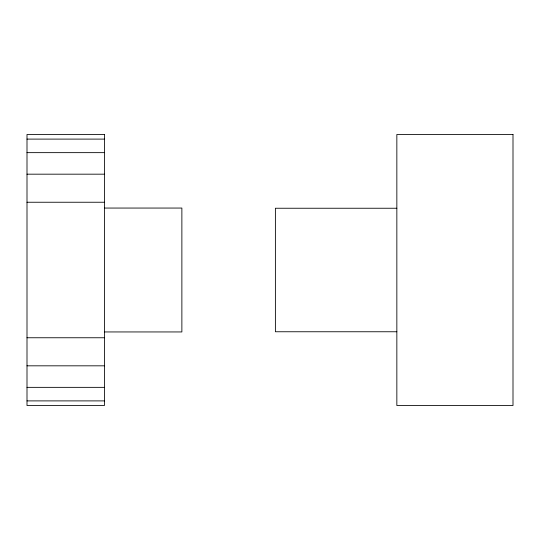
<?xml version="1.0" encoding="UTF-8"?>
<svg xmlns="http://www.w3.org/2000/svg" width="540" height="540" viewBox="0 0 540 540"><rect width="100%" height="100%" fill="white"/><g stroke="black" fill="none" stroke-linecap="round" stroke-linejoin="round"><path stroke-width="0.81" d="M27 139.104L104.436 139.104M27 152.644L104.436 152.644M27 174.177L104.436 174.177M27 202.244L104.436 202.244M104.436 208.055L181.872 208.055L181.872 331.945L104.436 331.945M396.846 208.244L275.393 208.244L275.393 331.756L396.846 331.756M27 337.757L104.436 337.757M27 365.823L104.436 365.823M27 387.356L104.436 387.356M27 400.896L104.436 400.896M104.436 134.487L27 134.487L27 405.513L104.436 405.513L104.436 134.487M513 134.487L396.846 134.487L396.846 405.513L513 405.513L513 134.487"/></g></svg>
